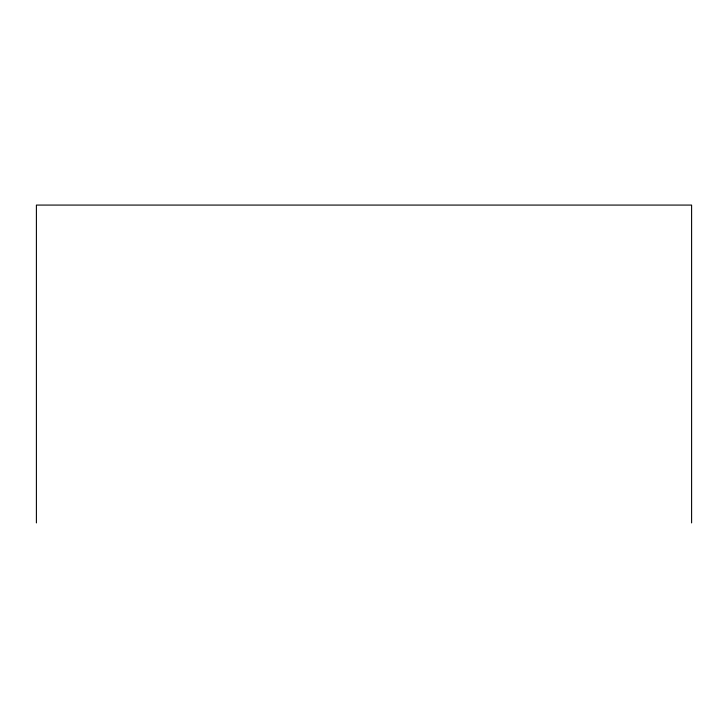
<?xml version="1.0" encoding="UTF-8"?>
<svg xmlns="http://www.w3.org/2000/svg" width="728" height="728" viewBox="0 0 728 728"><rect width="100%" height="100%" fill="white"/><g stroke="black" fill="none" stroke-linecap="round" stroke-linejoin="round"><path stroke-width="1.09" d="M691.6 522.922L691.6 205.078L36.4 205.078L36.4 522.922"/></g></svg>
